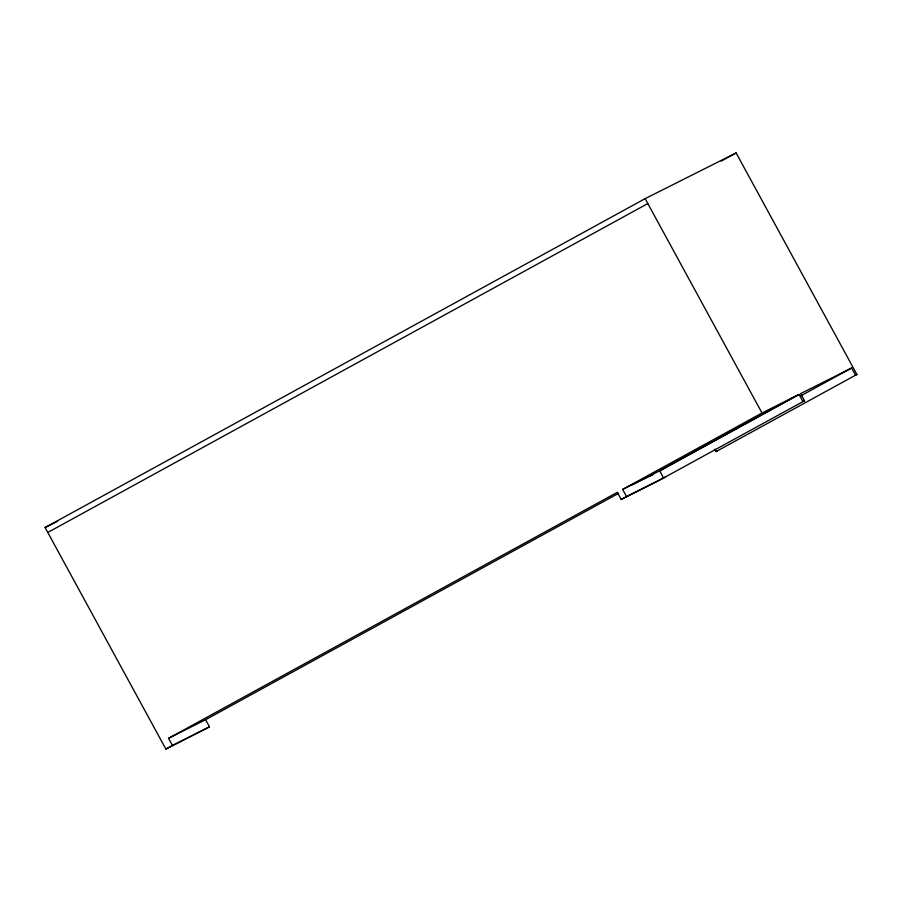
<?xml version="1.0" encoding="UTF-8"?>
<svg xmlns="http://www.w3.org/2000/svg" width="902" height="902" viewBox="0 0 902 902"><rect width="100%" height="100%" fill="white"/><g stroke="black" fill="none" stroke-linecap="round" stroke-linejoin="round"><path stroke-width="1.35" d="M209.478 726.854L172.451 745.458L168.55 738.31L205.588 719.717L209.478 726.854L165.878 749.066L45.1 527.546L645.133 198.643L736.122 152.934L856.9 374.454L716.12 451.552L714.824 449.173M721.329 161.052L736.122 152.934M47.783 532.462L647.816 203.559M168.55 738.31L617.318 492.323L621.207 499.471L658.246 480.867L804.516 400.77L800.615 393.622L851.612 368.005L855.502 375.153L856.9 374.454M665.135 477.169L626.529 496.551L622.628 489.414L762.01 413.003L799.048 394.411L802.938 401.559L804.516 400.77M205.588 719.717L618.592 493.326M650.646 475.749L653.116 474.407L632.122 484.881M622.628 489.414L659.666 470.81L799.048 394.411M798.146 394.975L661.234 470.021L663.725 468.769M801.032 395.73L851.612 368.005M165.878 749.066L172.451 745.458M621.207 499.471L626.529 496.551M45.1 527.546L57.446 521.345M716.12 451.552L717.518 450.853M645.133 198.643L762.01 413.003M659.666 470.81L663.556 477.959"/></g></svg>
